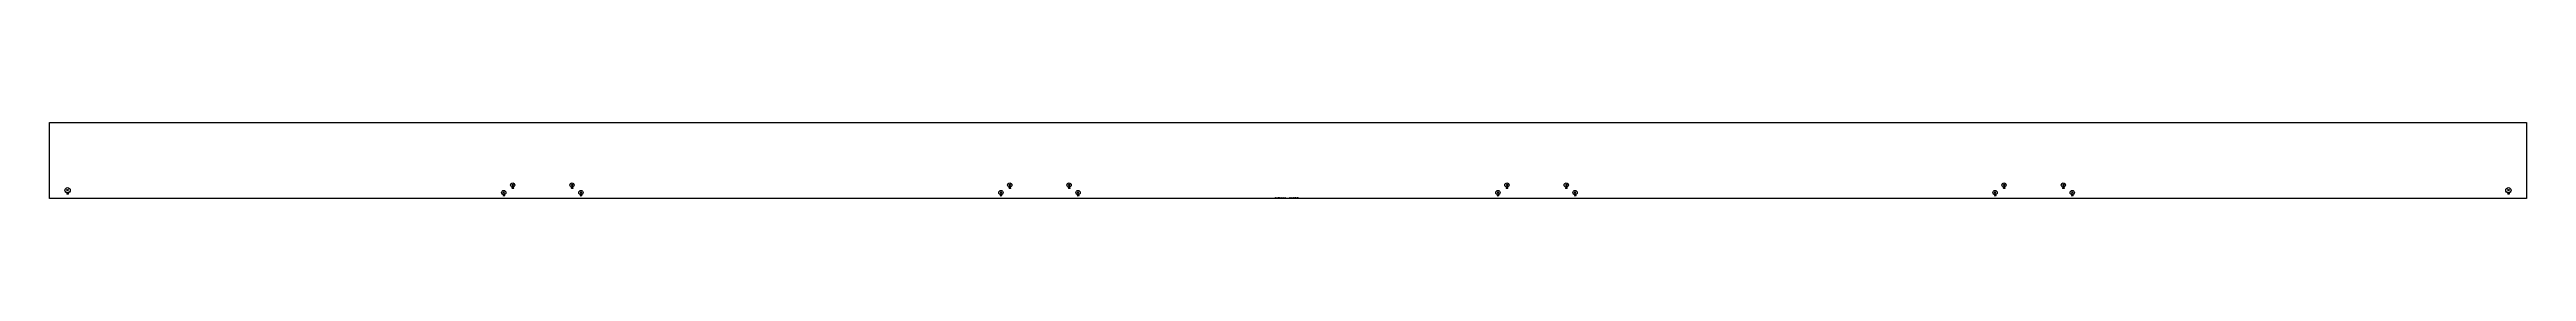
# Model space of a CAD drawing. Extents: x 0 to 14948, y -230 to 230.
import ezdxf

# ---------------------------------------------------------------- set-up
doc = ezdxf.new("R2010")
doc.units = 0
doc.header["$LTSCALE"] = 10
for name, color, linetype in [('BEZ_SCHRAUBEN', 7, 'CONTINUOUS'), ('SCHRAUBEN', 7, 'CONTINUOUS'), ('TEILE', 7, 'CONTINUOUS'), ('UNTERSCHRIFT', 7, 'CONTINUOUS')]:
    doc.layers.add(name, color=color, linetype=linetype)
doc.styles.get("Standard").update_dxf_attribs({"font": 'ROMANS'})

msp = doc.modelspace()

# ---------------------------------------------------------------- linework, layer by layer
at = {"layer": 'SCHRAUBEN', "color": 6}
for p, q in [((2800.175537, -143.985092), (2789.775635, -154.385101)), ((2789.775635, -143.985092), (2800.175537, -154.385101)), ((3158.224609, -143.985092), (3147.824707, -154.385101)), ((3147.824707, -143.985092), (3158.224609, -154.385101)), ((5800.175781, -143.985092), (5789.775391, -154.385101)), ((5789.775391, -143.985092), (5800.175781, -154.385101)), ((6158.224609, -143.985092), (6147.824219, -154.385101)), ((6147.824219, -143.985092), (6158.224609, -154.385101)), ((8800.175781, -143.985092), (8789.775391, -154.385101)), ((8789.775391, -143.985092), (8800.175781, -154.385101)), ((9158.224609, -143.985092), (9147.824219, -154.385101)), ((9147.824219, -143.985092), (9158.224609, -154.385101)), ((11800.176758, -143.985092), (11789.776367, -154.385101)), ((11789.776367, -143.985092), (11800.176758, -154.385101)), ((12158.226563, -143.985092), (12147.826172, -154.385101)), ((12147.826172, -143.985092), (12158.226563, -154.385101)), ((115.400772, -173.598022), (102.600769, -186.39801)), ((102.600769, -173.598022), (115.400772, -186.39801)), ((2746.399902, -188.798004), (2736, -199.198013)), ((2736, -188.798004), (2746.399902, -199.198013)), ((3211.999756, -188.798004), (3201.600098, -199.198013)), ((3201.600098, -188.798004), (3211.999756, -199.198013)), ((5746.400391, -188.798004), (5736, -199.198013)), ((5736, -188.798004), (5746.400391, -199.198013)), ((6212, -188.798004), (6201.599609, -199.198013)), ((6201.599609, -188.798004), (6212, -199.198013)), ((8746.400391, -188.798004), (8736, -199.198013)), ((8736, -188.798004), (8746.400391, -199.198013)), ((9212, -188.798004), (9201.599609, -199.198013)), ((9201.599609, -188.798004), (9212, -199.198013)), ((11746.401367, -188.798004), (11736.000977, -199.198013)), ((11736.000977, -188.798004), (11746.401367, -199.198013)), ((12212.001953, -188.798004), (12201.601563, -199.198013)), ((12201.601563, -188.798004), (12212.001953, -199.198013)), ((14845.400391, -173.598022), (14832.599609, -186.39801)), ((14832.599609, -173.598022), (14845.400391, -186.39801))]:
    msp.add_line(p, q, dxfattribs=at)
at = {"layer": 'SCHRAUBEN', "color": 2}
for centre, radius in [((2794.975586, -149.185089), 13), ((3153.024658, -149.185089), 12.999756), ((5794.975586, -149.185089), 13), ((6153.024414, -149.185089), 13), ((8794.975586, -149.185089), 13), ((9153.025391, -149.185089), 12.999023), ((11794.976563, -149.185089), 13.000977), ((12153.026367, -149.185089), 13), ((109.000771, -179.998016), 16), ((2741.199951, -193.998016), 12.999756), ((3206.799805, -193.998016), 13), ((5741.200195, -193.998016), 12.999512), ((6206.799805, -193.998016), 13), ((8741.200195, -193.998016), 13), ((9206.799805, -193.998016), 13), ((11741.201172, -193.998016), 13), ((12206.801758, -193.998016), 13.000977), ((14839, -179.998016), 16)]:
    msp.add_circle(centre, radius, dxfattribs=at)
at = {"layer": 'TEILE', "color": 2}
for p, q in [((0, -230), (0, 230)), ((0, 230), (14947.999023, 230)), ((14947.999023, 230), (14947.999023, -230)), ((14947.999023, -230), (0, -230))]:
    msp.add_line(p, q, dxfattribs=at)

# ---------------------------------------------------------------- texts
at = {"layer": 'BEZ_SCHRAUBEN', "color": 2, "oblique": 15, "width": 0.8}
for s, p in [(' ø32', (101.000763, -203.498001)), (' ø26', (2733.200195, -214.498001)), (' ø26', (2786.975342, -169.685089)), (' ø26', (3145.024658, -169.685089)), (' ø26', (3198.800293, -214.498001)), (' ø26', (5733.200684, -214.498001)), (' ø26', (5786.975586, -169.685089)), (' ø26', (6145.024414, -169.685089)), (' ø26', (6198.799805, -214.498001)), (' ø26', (8733.201172, -214.498001)), (' ø26', (8786.975586, -169.685089)), (' ø26', (9145.024414, -169.685089)), (' ø26', (9198.799805, -214.498001)), (' ø26', (11733.201172, -214.498001)), (' ø26', (11786.976563, -169.685089)), (' ø26', (12145.025391, -169.685089)), (' ø26', (12198.799805, -214.498001)), (' ø32', (14831, -203.498001))]:
    msp.add_text(s, height=5, dxfattribs=at).set_placement(p)
at = {"layer": 'UNTERSCHRIFT', "color": 2, "oblique": 15, "width": 0.8}
for s, p in [('Project  DP0GN9  ,Qty. 4  , Pos. ', (7396, -228)), ('10315', (7481.799805, -228)), ('  , Profi l PL460*20', (7494.799805, -228))]:
    msp.add_text(s, height=3.25, dxfattribs=at).set_placement(p)

doc.saveas('drawing.dxf')
